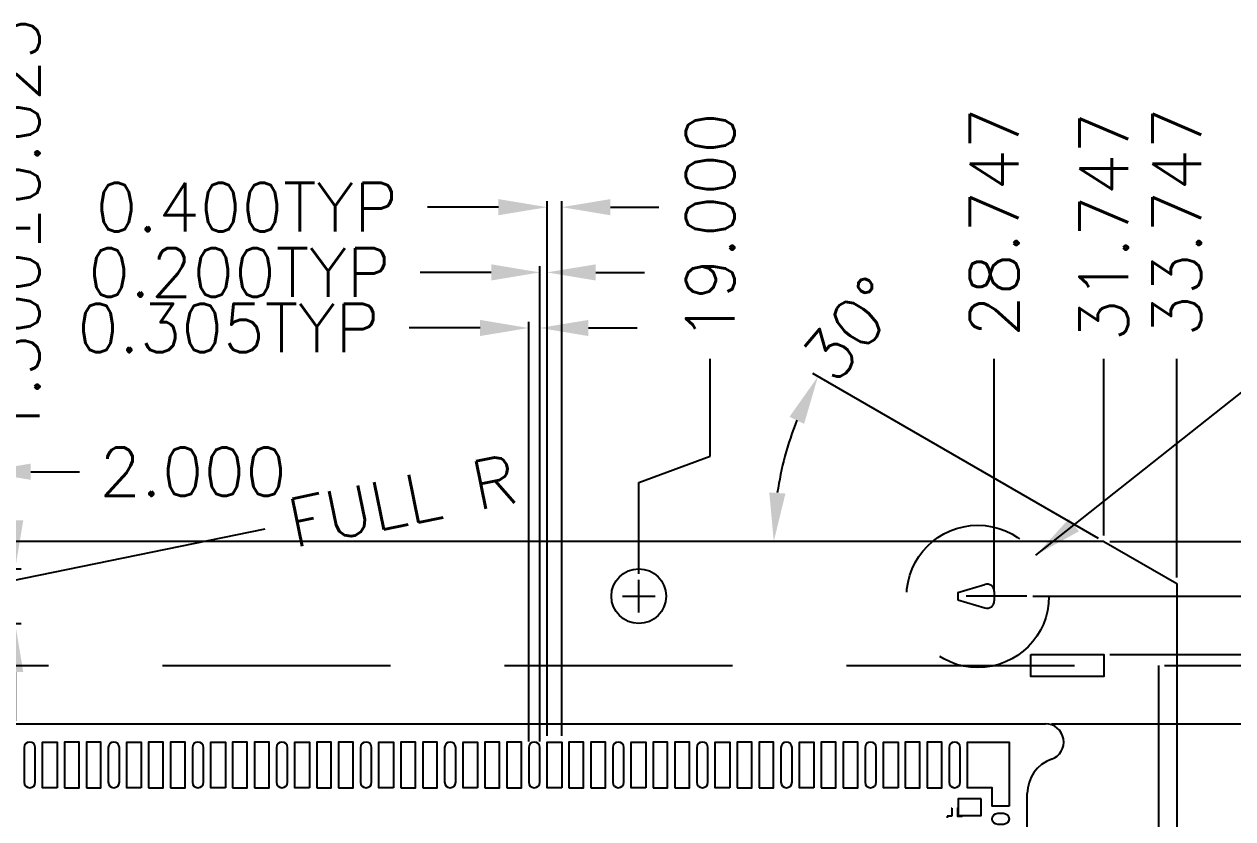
# Model space of a CAD drawing. Header units: millimetres. Extents: x -229.38 to -221.22, y 820.07 to 825.94.
# Drawn here: x -226.105 to -224.117, y 824.631 to 825.939 of the extents above; entities that cross this region are included whole.
import ezdxf

# ---------------------------------------------------------------- set-up
doc = ezdxf.new("R2010")
doc.units = ezdxf.units.MM
doc.linetypes.add('CENTER', pattern=[2, 1.25, -0.25, 0.25, -0.25])
doc.linetypes.add('HIDDEN', pattern=[0.375, 0.25, -0.125])
for name, color, linetype in [('1', 7, 'Continuous'), ('1D', 4, 'Continuous'), ('DIMENSION', 3, 'Continuous')]:
    doc.layers.add(name, color=color, linetype=linetype)
doc.styles.add('SIMPLEX', font='simplex.shx', dxfattribs={"bigfont": 'AllInOneBig.shx'})
doc.dimstyles.new('Standard1', dxfattribs={"dimtxt": 0.08, "dimasz": 0.08, "dimexe": 0.015, "dimexo": 0.015, "dimgap": 0.027, "dimtad": 1, "dimdec": 3, "dimlfac": 33.333333, "dimrnd": 0.0005, "dimzin": 1, "dimtxsty": 'SIMPLEX', "dimcen": 0.1905, "dimclrd": 256, "dimclre": 256, "dimclrt": 256, "dimazin": 3, "dimtp": 0.03, "dimtm": 0.05, "dimtfac": 0.8, "dimtdec": 3, "dimtmove": 0, "dimatfit": 3, "dimfxl": 0.05, "dimtzin": 4, "dimlwd": -1, "dimlwe": -1})
doc.dimstyles.new('Standard2', dxfattribs={"dimtxt": 0.08, "dimasz": 0.08, "dimexe": 0.01, "dimexo": 0.01, "dimgap": 0.027, "dimtad": 1, "dimdec": 3, "dimlfac": 16.666667, "dimrnd": 0.0005, "dimzin": 1, "dimtxsty": 'SIMPLEX', "dimcen": 0.02, "dimclrd": 256, "dimclre": 256, "dimclrt": 256, "dimazin": 3, "dimtp": 0.03, "dimtm": 0.05, "dimtfac": 0.8, "dimtdec": 3, "dimtmove": 0, "dimatfit": 3, "dimfxl": 0.05, "dimtzin": 4, "dimlwd": -1, "dimlwe": -1})

# ---------------------------------------------------------------- blocks, each defined once
blk = doc.blocks.new('*D41')
at = {"layer": '1D', "ltscale": 0.1, "transparency": 16777216}
for p, q in [((-224.9764, 825.2281), (-224.9764, 825.3881)), ((-225.0939, 825.1847), (-224.9764, 825.2281)), ((-225.0939, 825.0347), (-225.0939, 825.1847))]:
    blk.add_line(p, q, dxfattribs=at)
at = {"layer": 'Defpoints', "color": 0, "ltscale": 0.1, "transparency": 16777216}
for p in [(-224.9764, 825.3881), (-225.0939, 825.0247), (-226.2339, 822.9458)]:
    blk.add_point(p, dxfattribs=at)
at = {"layer": '1D', "ltscale": 0.1, "transparency": 16777216, "insert": (-224.9764, 825.6056), "char_height": 0.08, "attachment_point": 5, "rotation": 90, "style": 'SIMPLEX'}
blk.add_mtext('\\A1;19.000', dxfattribs=at)
blk = doc.blocks.new('*D42')
at = {"layer": '1D', "ltscale": 0.1, "transparency": 16777216}
blk.add_line((-224.3291, 825.0978), (-224.3291, 825.3881), dxfattribs=at)
at = {"layer": 'Defpoints', "color": 0, "ltscale": 0.1, "transparency": 16777216}
for p in [(-224.3291, 825.3881), (-224.3291, 825.0878), (-226.2339, 822.9458)]:
    blk.add_point(p, dxfattribs=at)
at = {"layer": '1D', "ltscale": 0.1, "transparency": 16777216, "insert": (-224.3291, 825.6056), "char_height": 0.08, "attachment_point": 5, "rotation": 90, "style": 'SIMPLEX'}
blk.add_mtext('\\A1;31.747', dxfattribs=at)
blk = doc.blocks.new('*D43')
at = {"layer": '1D', "ltscale": 0.1, "transparency": 16777216}
blk.add_line((-224.2091, 825.0285), (-224.2091, 825.3881), dxfattribs=at)
at = {"layer": 'Defpoints', "color": 0, "ltscale": 0.1, "transparency": 16777216}
for p in [(-224.2091, 825.3881), (-224.2091, 825.0185), (-226.2339, 822.9458)]:
    blk.add_point(p, dxfattribs=at)
at = {"layer": '1D', "ltscale": 0.1, "transparency": 16777216, "insert": (-224.2091, 825.6132), "char_height": 0.08, "attachment_point": 5, "rotation": 90, "style": 'SIMPLEX'}
blk.add_mtext('\\A1;33.747', dxfattribs=at)
blk = doc.blocks.new('*D44')
at = {"layer": '1D', "ltscale": 0.1, "transparency": 16777216}
for p, q in [((-224.0285, 825.0878), (-223.8685, 825.1661)), ((-223.8685, 825.1661), (-223.7085, 825.1661)), ((-224.3191, 825.0878), (-224.0285, 825.0878))]:
    blk.add_line(p, q, dxfattribs=at)
at = {"layer": 'Defpoints', "color": 0, "ltscale": 0.1, "transparency": 16777216}
for p in [(-223.7085, 825.1661), (-224.3291, 825.0878), (-226.2339, 822.9458)]:
    blk.add_point(p, dxfattribs=at)
at = {"layer": '1D', "ltscale": 0.1, "transparency": 16777216, "insert": (-223.4834, 825.1661), "char_height": 0.08, "attachment_point": 5, "style": 'SIMPLEX'}
blk.add_mtext('\\A1;35.700', dxfattribs=at)
blk = doc.blocks.new('*D31')
at = {"layer": '1D', "ltscale": 0.1, "transparency": 16777216}
for p, q in [((-224.0285, 824.9018), (-223.8685, 824.9801)), ((-223.8685, 824.9801), (-223.7085, 824.9801)), ((-224.3191, 824.9018), (-224.0285, 824.9018))]:
    blk.add_line(p, q, dxfattribs=at)
at = {"layer": 'Defpoints', "color": 0, "ltscale": 0.1, "transparency": 16777216}
for p in [(-223.7085, 824.9801), (-224.3291, 824.9018), (-226.2339, 822.9458)]:
    blk.add_point(p, dxfattribs=at)
at = {"layer": '1D', "ltscale": 0.1, "transparency": 16777216, "insert": (-223.4834, 824.9801), "char_height": 0.08, "attachment_point": 5, "style": 'SIMPLEX'}
blk.add_mtext('\\A1;32.600', dxfattribs=at)
blk = doc.blocks.new('*D27')
at = {"ltscale": 0.1, "transparency": 16777216}
for p, q in [((-225.2446, 824.7678), (-225.2446, 825.6479)), ((-225.2206, 824.7678), (-225.2206, 825.6479)), ((-225.3246, 825.6379), (-225.4412, 825.6379)), ((-225.1406, 825.6379), (-225.0606, 825.6379))]:
    blk.add_line(p, q, dxfattribs=at)
for points in [[(-225.3246, 825.6512), (-225.3246, 825.6246), (-225.2446, 825.6379)], [(-225.1406, 825.6512), (-225.1406, 825.6246), (-225.2206, 825.6379)]]:
    blk.add_solid(points, dxfattribs=at)
at = {"layer": 'Defpoints', "color": 0, "ltscale": 0.1, "transparency": 16777216}
for p in [(-225.2206, 825.6379), (-225.2446, 824.7578), (-225.2206, 824.7578)]:
    blk.add_point(p, dxfattribs=at)
at = {"ltscale": 0.1, "transparency": 16777216, "insert": (-225.7387, 825.6379), "char_height": 0.08, "attachment_point": 5, "style": 'SIMPLEX'}
blk.add_mtext('\\A1;0.400TYP', dxfattribs=at)
blk = doc.blocks.new('*D28')
at = {"ltscale": 0.1, "transparency": 16777216}
for p, q in [((-225.3366, 825.5306), (-225.4532, 825.5306)), ((-225.2566, 824.7586), (-225.2566, 825.5406)), ((-225.2446, 824.7678), (-225.2446, 825.5406)), ((-225.1646, 825.5306), (-225.0846, 825.5306))]:
    blk.add_line(p, q, dxfattribs=at)
for points in [[(-225.3366, 825.5439), (-225.3366, 825.5172), (-225.2566, 825.5306)], [(-225.1646, 825.5439), (-225.1646, 825.5172), (-225.2446, 825.5306)]]:
    blk.add_solid(points, dxfattribs=at)
at = {"layer": 'Defpoints', "color": 0, "ltscale": 0.1, "transparency": 16777216}
for p in [(-225.2446, 825.5306), (-225.2446, 824.7578), (-225.2566, 824.7486)]:
    blk.add_point(p, dxfattribs=at)
at = {"ltscale": 0.1, "transparency": 16777216, "insert": (-225.7507, 825.5306), "char_height": 0.08, "attachment_point": 5, "style": 'SIMPLEX'}
blk.add_mtext('\\A1;0.200TYP', dxfattribs=at)
blk = doc.blocks.new('*D38')
at = {"layer": '1D', "ltscale": 0.1, "transparency": 16777216}
blk.add_line((-224.3377, 825.0928), (-224.8077, 825.3642), dxfattribs=at)
blk.add_arc((-224.3291, 825.0878), 0.5428, 158.4461, 171.5475, dxfattribs=at)
for points in [[(-224.8459, 825.293), (-224.8219, 825.2814), (-224.7991, 825.3592)], [(-224.8526, 825.1666), (-224.8792, 825.1685), (-224.8718, 825.0878)]]:
    blk.add_solid(points, dxfattribs=at)
at = {"layer": 'Defpoints', "color": 0, "ltscale": 0.1, "transparency": 16777216}
for p in [(-224.8636, 825.182), (-228.1271, 825.0878), (-224.3291, 825.0878), (-224.3291, 825.0878), (-224.2091, 825.0185)]:
    blk.add_point(p, dxfattribs=at)
at = {"layer": '1D', "ltscale": 0.1, "transparency": 16777216, "insert": (-224.7439, 825.4377), "char_height": 0.08, "attachment_point": 5, "rotation": 49.8502, "style": 'SIMPLEX'}
blk.add_mtext('\\A1;30°', dxfattribs=at)
blk = doc.blocks.new('*D29')
at = {"layer": '1D', "transparency": 16777216}
for p, q in [((-224.2291, 824.8838), (-222.8613, 824.8838)), ((-222.8713, 824.8038), (-222.8713, 823.827)), ((-222.8713, 821.1238), (-222.8713, 822.1006)), ((-224.1991, 821.0438), (-222.8613, 821.0438))]:
    blk.add_line(p, q, dxfattribs=at)
for points in [[(-222.8846, 824.8038), (-222.8579, 824.8038), (-222.8713, 824.8838)], [(-222.8846, 821.1238), (-222.8579, 821.1238), (-222.8713, 821.0438)]]:
    blk.add_solid(points, dxfattribs=at)
at = {"layer": 'Defpoints', "color": 0, "transparency": 16777216}
for p in [(-224.2391, 824.8838), (-224.2091, 821.0438), (-222.8713, 821.0438)]:
    blk.add_point(p, dxfattribs=at)
at = {"layer": '1D', "transparency": 16777216, "insert": (-222.8713, 822.9638), "char_height": 0.08, "attachment_point": 5, "rotation": 90, "style": 'SIMPLEX'}
blk.add_mtext('\\A1;64.000{\\C1;%%P0.500}(TAPE WIDTH)', dxfattribs=at)
blk = doc.blocks.new('*D30')
at = {"layer": '1D', "transparency": 16777216}
for p, q in [((-224.4149, 824.7878), (-223.0404, 824.7878)), ((-223.0504, 824.7078), (-223.0504, 823.6261)), ((-223.0504, 821.1838), (-223.0504, 822.2654)), ((-224.4149, 821.1038), (-223.0404, 821.1038))]:
    blk.add_line(p, q, dxfattribs=at)
for points in [[(-223.0637, 824.7078), (-223.037, 824.7078), (-223.0504, 824.7878)], [(-223.0637, 821.1838), (-223.037, 821.1838), (-223.0504, 821.1038)]]:
    blk.add_solid(points, dxfattribs=at)
at = {"layer": 'Defpoints', "color": 0, "transparency": 16777216}
for p in [(-224.4249, 824.7878), (-224.4249, 821.1038), (-223.0504, 821.1038)]:
    blk.add_point(p, dxfattribs=at)
at = {"layer": '1D', "transparency": 16777216, "insert": (-223.0504, 822.9458), "char_height": 0.08, "attachment_point": 5, "rotation": 90, "style": 'SIMPLEX'}
blk.add_mtext('\\A1;59.3X61.4(MOLD PKG)', dxfattribs=at)
blk = doc.blocks.new('*D57')
at = {"transparency": 16777216}
for p, q in [((-225.2749, 824.7586), (-225.2749, 825.4491)), ((-225.2566, 824.7586), (-225.2566, 825.4491)), ((-225.3549, 825.4391), (-225.4716, 825.4391)), ((-225.1766, 825.4391), (-225.0966, 825.4391))]:
    blk.add_line(p, q, dxfattribs=at)
for points in [[(-225.3549, 825.4524), (-225.3549, 825.4258), (-225.2749, 825.4391)], [(-225.1766, 825.4524), (-225.1766, 825.4258), (-225.2566, 825.4391)]]:
    blk.add_solid(points, dxfattribs=at)
at = {"layer": 'Defpoints', "color": 0, "transparency": 16777216}
for p in [(-225.2566, 825.4391), (-225.2749, 824.7486), (-225.2566, 824.7486)]:
    blk.add_point(p, dxfattribs=at)
at = {"transparency": 16777216, "insert": (-225.769, 825.4391), "char_height": 0.08, "attachment_point": 5, "style": 'SIMPLEX'}
blk.add_mtext('\\A1;0.305TYP', dxfattribs=at)
blk = doc.blocks.new('*D224')
at = {"color": 0, "ltscale": 0.1, "transparency": 16777216}
for p, q in [((-226.2939, 825.0078), (-226.2939, 825.2126)), ((-226.1739, 825.0078), (-226.1739, 825.2126)), ((-226.3739, 825.2026), (-226.4539, 825.2026)), ((-226.0939, 825.2026), (-226.0139, 825.2026))]:
    blk.add_line(p, q, dxfattribs=at)
for points in [[(-226.3739, 825.2159), (-226.3739, 825.1892), (-226.2939, 825.2026)], [(-226.0939, 825.2159), (-226.0939, 825.1892), (-226.1739, 825.2026)]]:
    blk.add_solid(points, dxfattribs=at)
at = {"layer": 'Defpoints', "color": 0, "ltscale": 0.1, "transparency": 16777216}
for p in [(-226.1739, 825.2026), (-226.2939, 824.9978), (-226.1739, 824.9978)]:
    blk.add_point(p, dxfattribs=at)
at = {"color": 1, "ltscale": 0.1, "transparency": 16777216, "insert": (-225.8269, 825.2026), "char_height": 0.08, "attachment_point": 5, "style": 'SIMPLEX'}
blk.add_mtext('\\A1;2.000', dxfattribs=at)
blk = doc.blocks.new('*D225')
at = {"color": 0, "ltscale": 0.1, "transparency": 16777216}
for p, q in [((-226.1195, 825.1228), (-226.1195, 825.2028)), ((-226.2389, 825.0428), (-226.1095, 825.0428)), ((-226.2389, 824.9528), (-226.1095, 824.9528)), ((-226.1195, 824.8728), (-226.1195, 824.7928))]:
    blk.add_line(p, q, dxfattribs=at)
for points in [[(-226.1328, 825.1228), (-226.1062, 825.1228), (-226.1195, 825.0428)], [(-226.1328, 824.8728), (-226.1062, 824.8728), (-226.1195, 824.9528)]]:
    blk.add_solid(points, dxfattribs=at)
at = {"layer": 'Defpoints', "color": 0, "ltscale": 0.1, "transparency": 16777216}
for p in [(-226.2489, 825.0428), (-226.1195, 825.0428), (-226.2489, 824.9528)]:
    blk.add_point(p, dxfattribs=at)
at = {"color": 1, "ltscale": 0.1, "transparency": 16777216, "insert": (-226.1195, 825.6031), "char_height": 0.08, "attachment_point": 5, "rotation": 90, "style": 'SIMPLEX'}
blk.add_mtext('\\A1;1.500%%P0.025', dxfattribs=at)
blk = doc.blocks.new('*D226')
at = {"color": 0, "ltscale": 0.1, "transparency": 16777216}
blk.add_line((-225.7087, 825.1081), (-226.2146, 825.0048), dxfattribs=at)
blk.add_solid([(-226.2173, 825.0178), (-226.2119, 824.9917), (-226.293, 824.9888)], dxfattribs=at)
at = {"layer": 'Defpoints', "color": 0, "ltscale": 0.1, "transparency": 16777216}
for p in [(-226.2489, 824.9978), (-226.293, 824.9888)]:
    blk.add_point(p, dxfattribs=at)
at = {"color": 1, "ltscale": 0.1, "transparency": 16777216, "insert": (-225.4826, 825.1543), "char_height": 0.08, "attachment_point": 5, "rotation": 11.5431, "style": 'SIMPLEX'}
blk.add_mtext('\\A1;FULL R', dxfattribs=at)
blk = doc.blocks.new('*D227')
at = {"layer": '1D', "ltscale": 0.1, "transparency": 16777216}
blk.add_line((-224.5091, 825.0078), (-224.5091, 825.3881), dxfattribs=at)
at = {"layer": 'Defpoints', "color": 0, "ltscale": 0.1, "transparency": 16777216}
for p in [(-224.5091, 825.3881), (-224.5091, 824.9978), (-226.2339, 822.9458)]:
    blk.add_point(p, dxfattribs=at)
at = {"layer": '1D', "ltscale": 0.1, "transparency": 16777216, "insert": (-224.5091, 825.6132), "char_height": 0.08, "attachment_point": 5, "rotation": 90, "style": 'SIMPLEX'}
blk.add_mtext('\\A1;28.747', dxfattribs=at)
blk = doc.blocks.new('*D262')
at = {"transparency": 16777216}
for p, q in [((-224.0289, 824.9978), (-223.8689, 825.074)), ((-223.8689, 825.074), (-223.7089, 825.074)), ((-224.4456, 824.9978), (-224.0289, 824.9978))]:
    blk.add_line(p, q, dxfattribs=at)
at = {"layer": 'Defpoints', "color": 0, "transparency": 16777216}
for p in [(-223.7089, 825.074), (-224.4556, 824.9978), (-226.2339, 822.9458)]:
    blk.add_point(p, dxfattribs=at)
at = {"transparency": 16777216, "insert": (-223.4838, 825.074), "char_height": 0.08, "attachment_point": 5, "style": 'SIMPLEX'}
blk.add_mtext('\\A1;34.200', dxfattribs=at)

msp = doc.modelspace()

# ---------------------------------------------------------------- linework, layer by layer
at = {"ltscale": 0.1}
for p, q in [((-224.56903, 825.003758), (-224.5245, 825.017117)), ((-224.56903, 825.003758), (-224.56903, 824.991764)), ((-224.56903, 824.991764), (-224.5245, 824.978405)), ((-224.50906, 825.005628), (-224.50906, 824.989893))]:
    msp.add_line(p, q, dxfattribs=at)
msp.add_line((-224.20906, 825.018461), (-224.20906, 824.562761))
at = {"color": 1, "linetype": 'CENTER', "ltscale": 0.001}
msp.add_line((-224.455611, 824.997761), (-224.59812, 824.997761), dxfattribs=at)
at = {"color": 2, "linetype": 'HIDDEN', "ltscale": 1.5}
msp.add_line((-224.23906, 824.883761), (-224.23906, 821.043761), dxfattribs=at)
for points in [[(-224.44906, 824.901761), (-224.32906, 824.901761), (-224.32906, 824.865761), (-224.44906, 824.865761)], [(-224.53063, 824.664461), (-224.56858, 824.664461), (-224.56858, 824.637011), (-224.53063, 824.637011)]]:
    msp.add_lwpolyline(points, close=True)
for points in [[(-226.08643, 824.691611), (-226.08643, 824.748611, 1), (-226.10473, 824.748611), (-226.10473, 824.691611, 1), (-226.08643, 824.691611, 0)], [(-225.94813, 824.691611), (-225.94813, 824.748611, 1), (-225.96643, 824.748611), (-225.96643, 824.691611, 1), (-225.94813, 824.691611, 0)], [(-225.80983, 824.691611), (-225.80983, 824.748611, 1), (-225.82813, 824.748611), (-225.82813, 824.691611, 1), (-225.80983, 824.691611, 0)], [(-225.67153, 824.691611), (-225.67153, 824.748611, 1), (-225.68983, 824.748611), (-225.68983, 824.691611, 1), (-225.67153, 824.691611, 0)], [(-225.53323, 824.691611), (-225.53323, 824.748611, 1), (-225.55153, 824.748611), (-225.55153, 824.691611, 1), (-225.53323, 824.691611, 0)], [(-225.39493, 824.691611), (-225.39493, 824.748611, 1), (-225.41323, 824.748611), (-225.41323, 824.691611, 1), (-225.39493, 824.691611, 0)], [(-225.25663, 824.691611), (-225.25663, 824.748611, 1), (-225.27493, 824.748611), (-225.27493, 824.691611, 1), (-225.25663, 824.691611, 0)], [(-225.11833, 824.691611), (-225.11833, 824.748611, 1), (-225.13663, 824.748611), (-225.13663, 824.691611, 1), (-225.11833, 824.691611, 0)], [(-224.98003, 824.691611), (-224.98003, 824.748611, 1), (-224.99833, 824.748611), (-224.99833, 824.691611, 1), (-224.98003, 824.691611, 0)], [(-224.84173, 824.691611), (-224.84173, 824.748611, 1), (-224.86003, 824.748611), (-224.86003, 824.691611, 1), (-224.84173, 824.691611, 0)], [(-224.70343, 824.691611), (-224.70343, 824.748611, 1), (-224.72173, 824.748611), (-224.72173, 824.691611, 1), (-224.70343, 824.691611, 0)], [(-224.56513, 824.691611), (-224.56513, 824.748611, 1), (-224.58343, 824.748611), (-224.58343, 824.691611, 1), (-224.56513, 824.691611, 0)], [(-224.494051, 824.62213), (-224.503459, 824.62213, -1), (-224.503459, 824.640472), (-224.494051, 824.640472, -1), (-224.494051, 824.62213, -1)]]:
    msp.add_lwpolyline(points, format="xyb")
for points in [[(-224.48488, 824.65243), (-224.51263, 824.65243), (-224.51263, 824.682461), (-224.55313, 824.682461), (-224.55313, 824.757761), (-224.48488, 824.757761), (-224.48488, 824.65243)], [(-224.56858, 824.649011), (-224.56978, 824.649011), (-224.56978, 824.635811), (-224.56213, 824.635811), (-224.56213, 824.637011)]]:
    msp.add_lwpolyline(points)
at = {"color": 0, "linetype": 'HIDDEN', "ltscale": 0.1}
msp.add_lwpolyline([(-224.57998, 824.649011), (-224.57878, 824.649011), (-224.57878, 824.635811), (-224.58643, 824.635811), (-224.58643, 824.632811)], dxfattribs=at)
at = {"ltscale": 0.1}
for centre, start, end in [((-224.521054, 825.005628), 0, 106.699244), ((-224.521054, 824.989893), 253.300756, 0)]:
    msp.add_arc(centre, 0.011994, start, end, dxfattribs=at)
at = {"layer": '1'}
msp.add_line((-224.32906, 825.087761), (-228.127108, 825.087761), dxfattribs=at)
at = {"layer": '1', "color": 4}
for centre, radius, start, end in [((-224.42488, 824.757761), 0.03, 289.471221, 90), ((-224.39488, 824.672908), 0.06, 109.471221, 180)]:
    msp.add_arc(centre, radius, start, end, dxfattribs=at)
at = {"layer": '1D', "linetype": 'CENTER'}
for p, q in [((-225.09388, 824.9708), (-225.09388, 825.024722)), ((-225.120841, 824.997761), (-225.066919, 824.997761)), ((-224.45488, 823.936614), (-224.45488, 824.672908))]:
    msp.add_line(p, q, dxfattribs=at)
at = {"layer": '1D', "color": 2, "linetype": 'HIDDEN', "ltscale": 1.5}
msp.add_line((-228.127108, 824.883761), (-224.23906, 824.883761), dxfattribs=at)
at = {"layer": '1D'}
msp.add_line((-228.04288, 824.787761), (-224.42488, 824.787761), dxfattribs=at)
at = {"layer": '1D', "color": 0, "ltscale": 0.1}
for points in [[(-226.05043, 824.682461), (-226.07443, 824.682461), (-226.07443, 824.757761), (-226.05043, 824.757761)], [(-226.03843, 824.682461), (-226.01443, 824.682461), (-226.01443, 824.757761), (-226.03843, 824.757761)], [(-226.00243, 824.682461), (-225.97843, 824.682461), (-225.97843, 824.757761), (-226.00243, 824.757761)], [(-225.91213, 824.682461), (-225.93613, 824.682461), (-225.93613, 824.757761), (-225.91213, 824.757761)], [(-225.90013, 824.682461), (-225.87613, 824.682461), (-225.87613, 824.757761), (-225.90013, 824.757761)], [(-225.86413, 824.682461), (-225.84013, 824.682461), (-225.84013, 824.757761), (-225.86413, 824.757761)], [(-225.77383, 824.682461), (-225.79783, 824.682461), (-225.79783, 824.757761), (-225.77383, 824.757761)], [(-225.76183, 824.682461), (-225.73783, 824.682461), (-225.73783, 824.757761), (-225.76183, 824.757761)], [(-225.72583, 824.682461), (-225.70183, 824.682461), (-225.70183, 824.757761), (-225.72583, 824.757761)], [(-225.63553, 824.682461), (-225.65953, 824.682461), (-225.65953, 824.757761), (-225.63553, 824.757761)], [(-225.62353, 824.682461), (-225.59953, 824.682461), (-225.59953, 824.757761), (-225.62353, 824.757761)], [(-225.58753, 824.682461), (-225.56353, 824.682461), (-225.56353, 824.757761), (-225.58753, 824.757761)], [(-225.49723, 824.682461), (-225.52123, 824.682461), (-225.52123, 824.757761), (-225.49723, 824.757761)], [(-225.48523, 824.682461), (-225.46123, 824.682461), (-225.46123, 824.757761), (-225.48523, 824.757761)], [(-225.44923, 824.682461), (-225.42523, 824.682461), (-225.42523, 824.757761), (-225.44923, 824.757761)], [(-225.35893, 824.682461), (-225.38293, 824.682461), (-225.38293, 824.757761), (-225.35893, 824.757761)], [(-225.34693, 824.682461), (-225.32293, 824.682461), (-225.32293, 824.757761), (-225.34693, 824.757761)], [(-225.31093, 824.682461), (-225.28693, 824.682461), (-225.28693, 824.757761), (-225.31093, 824.757761)], [(-225.22063, 824.682461), (-225.24463, 824.682461), (-225.24463, 824.757761), (-225.22063, 824.757761)], [(-225.20863, 824.682461), (-225.18463, 824.682461), (-225.18463, 824.757761), (-225.20863, 824.757761)], [(-225.17263, 824.682461), (-225.14863, 824.682461), (-225.14863, 824.757761), (-225.17263, 824.757761)], [(-225.08233, 824.682461), (-225.10633, 824.682461), (-225.10633, 824.757761), (-225.08233, 824.757761)], [(-225.07033, 824.682461), (-225.04633, 824.682461), (-225.04633, 824.757761), (-225.07033, 824.757761)], [(-225.03433, 824.682461), (-225.01033, 824.682461), (-225.01033, 824.757761), (-225.03433, 824.757761)], [(-224.94403, 824.682461), (-224.96803, 824.682461), (-224.96803, 824.757761), (-224.94403, 824.757761)], [(-224.93203, 824.682461), (-224.90803, 824.682461), (-224.90803, 824.757761), (-224.93203, 824.757761)], [(-224.89603, 824.682461), (-224.87203, 824.682461), (-224.87203, 824.757761), (-224.89603, 824.757761)], [(-224.80573, 824.682461), (-224.82973, 824.682461), (-224.82973, 824.757761), (-224.80573, 824.757761)], [(-224.79373, 824.682461), (-224.76973, 824.682461), (-224.76973, 824.757761), (-224.79373, 824.757761)], [(-224.75773, 824.682461), (-224.73373, 824.682461), (-224.73373, 824.757761), (-224.75773, 824.757761)], [(-224.66743, 824.682461), (-224.69143, 824.682461), (-224.69143, 824.757761), (-224.66743, 824.757761)], [(-224.65543, 824.682461), (-224.63143, 824.682461), (-224.63143, 824.757761), (-224.65543, 824.757761)], [(-224.61943, 824.682461), (-224.59543, 824.682461), (-224.59543, 824.757761), (-224.61943, 824.757761)]]:
    msp.add_lwpolyline(points, close=True, dxfattribs=at)
at = {"layer": '1D', "linetype": 'HIDDEN'}
msp.add_circle((-224.53621, 824.997392), 0.117098, dxfattribs=at)
at = {"layer": 'DIMENSION', "color": 0}
msp.add_line((-224.32906, 825.087761), (-224.20906, 825.018461), dxfattribs=at)
msp.add_circle((-225.09388, 824.997761), 0.045, dxfattribs=at)

# ---------------------------------------------------------------- dimensions: what is measured, and where the dimension line sits
at = {"color": 0, "ltscale": 0.1}
dim = msp.add_linear_dim(base=(-226.119493, 825.042761), p1=(-226.24888, 824.952761), p2=(-226.24888, 825.042761), angle=90, text='<>%%P0.025', dimstyle='Standard2', override={"dimclrd": 0, "dimclre": 0, "dimclrt": 1}, dxfattribs=at)
dim.commit()
dim.dimension.update_dxf_attribs({"geometry": '*D225', "text_midpoint": (-226.119493, 825.603094), "dimtype": 160})
at = {"color": 1, "ltscale": 0.1}
for base, p1, p2, picture, middle in [((-225.22063, 825.6379), (-225.24463, 824.757761), (-225.22063, 824.757761), '*D27', (-225.738695, 825.6379)), ((-225.24463, 825.530559), (-225.25663, 824.748618), (-225.24463, 824.757761), '*D28', (-225.750695, 825.530559))]:
    dim = msp.add_linear_dim(base=base, p1=p1, p2=p2, text='<>TYP', dimstyle='Standard2', override={"dimarcsym": 1}, dxfattribs=at)
    dim.commit()
    dim.dimension.update_dxf_attribs({"geometry": picture, "text_midpoint": middle, "dimtype": 160})
at = {"color": 1}
dim = msp.add_linear_dim(base=(-225.25663, 825.439096), p1=(-225.27493, 824.74859), p2=(-225.25663, 824.748618), text='0.305TYP', dimstyle='Standard2', dxfattribs=at)
dim.commit()
dim.dimension.update_dxf_attribs({"geometry": '*D57', "text_midpoint": (-225.769037, 825.439096), "dimtype": 160})
at = {"color": 0, "ltscale": 0.1}
dim = msp.add_radius_dim(center=(-226.24888, 824.997761), mpoint=(-226.29297, 824.988756), text='FULL R', dimstyle='Standard2', override={"dimclrd": 0, "dimclre": 0, "dimclrt": 1}, dxfattribs=at)
dim.commit()
dim.dimension.update_dxf_attribs({"geometry": '*D226', "text_midpoint": (-225.482562, 825.15427), "dimtype": 164})
dim = msp.add_linear_dim(base=(-226.17388, 825.20258), p1=(-226.29388, 824.997761), p2=(-226.17388, 824.997761), dimstyle='Standard2', override={"dimclrd": 0, "dimclre": 0, "dimclrt": 1}, dxfattribs=at)
dim.commit()
dim.dimension.update_dxf_attribs({"geometry": '*D224', "text_midpoint": (-225.82688, 825.20258), "dimtype": 160})
dim = msp.add_ordinate_dim(feature_location=(-224.455611, 824.997761), offset=(0.746707, 0.076233), dtype=0, origin=(-226.23388, 822.945761), dimstyle='Standard2')
dim.commit()
dim.dimension.update_dxf_attribs({"geometry": '*D262', "text_midpoint": (-223.483808, 825.073993)})
at = {"layer": '1D', "color": 1, "ltscale": 0.1}
for feature_location, offset, dtype, picture, middle in [((-224.20906, 825.018461), (0, 0.369636), 1, '*D43', (-224.20906, 825.613192)), ((-225.09388, 825.024722), (0.11748, 0.363375), 1, '*D41', (-224.9764, 825.605573)), ((-224.32906, 825.087761), (0, 0.300336), 1, '*D42', (-224.32906, 825.605573)), ((-224.32906, 825.087761), (0.620573, 0.078361), 0, '*D44', (-223.483392, 825.166122)), ((-224.32906, 824.901761), (0.620573, 0.078304), 0, '*D31', (-223.483392, 824.980065))]:
    dim = msp.add_ordinate_dim(feature_location=feature_location, offset=offset, dtype=dtype, origin=(-226.23388, 822.945761), dimstyle='Standard2', override={"dimarcsym": 1}, dxfattribs=at)
    dim.commit()
    dim.dimension.update_dxf_attribs({"geometry": picture, "text_midpoint": middle})
at = {"layer": '1D', "color": 3, "ltscale": 0.1}
dim = msp.add_ordinate_dim(feature_location=(-224.50906, 824.997761), offset=(0, 0.390336), dtype=1, origin=(-226.23388, 822.945761), dimstyle='Standard2', dxfattribs=at)
dim.commit()
dim.dimension.update_dxf_attribs({"geometry": '*D227', "text_midpoint": (-224.50906, 825.613192)})
at = {"layer": '1D', "color": 1, "ltscale": 0.1}
dim = msp.add_angular_dim_2l(base=(-224.863585, 825.182033), line1=((-224.32906, 825.087761), (-228.127108, 825.087761)), line2=((-224.32906, 825.087761), (-224.20906, 825.018461)), dimstyle='Standard2', override={"dimarcsym": 1}, dxfattribs=at)
dim.commit()
dim.dimension.update_dxf_attribs({"geometry": '*D38', "text_midpoint": (-224.743936, 825.437736), "dimtype": 162})
at = {"layer": '1D'}
for base, p1, p2, text, picture, middle in [((-222.871277, 821.043761), (-224.23906, 824.883761), (-224.20906, 821.043761), '64.000{\\C1;%%P0.500}(TAPE WIDTH)', '*D29', (-222.871277, 822.963761)), ((-223.05037, 821.103761), (-224.42488, 824.787761), (-224.42488, 821.103761), '59.3X61.4(MOLD PKG)', '*D30', (-223.05037, 822.945761))]:
    dim = msp.add_linear_dim(base=base, p1=p1, p2=p2, angle=90, text=text, dimstyle='Standard2', dxfattribs=at)
    dim.commit()
    dim.dimension.update_dxf_attribs({"geometry": picture, "text_midpoint": middle})

# ---------------------------------------------------------------- leaders
at = {"ltscale": 0.1}
msp.add_leader([(-224.44075, 825.065209), (-223.955484, 825.449499), (-223.396816, 825.449499)], dimstyle='Standard1', override={"dimgap": 0.027, "dimtad": 0}, dxfattribs=at)

doc.saveas('drawing.dxf')
